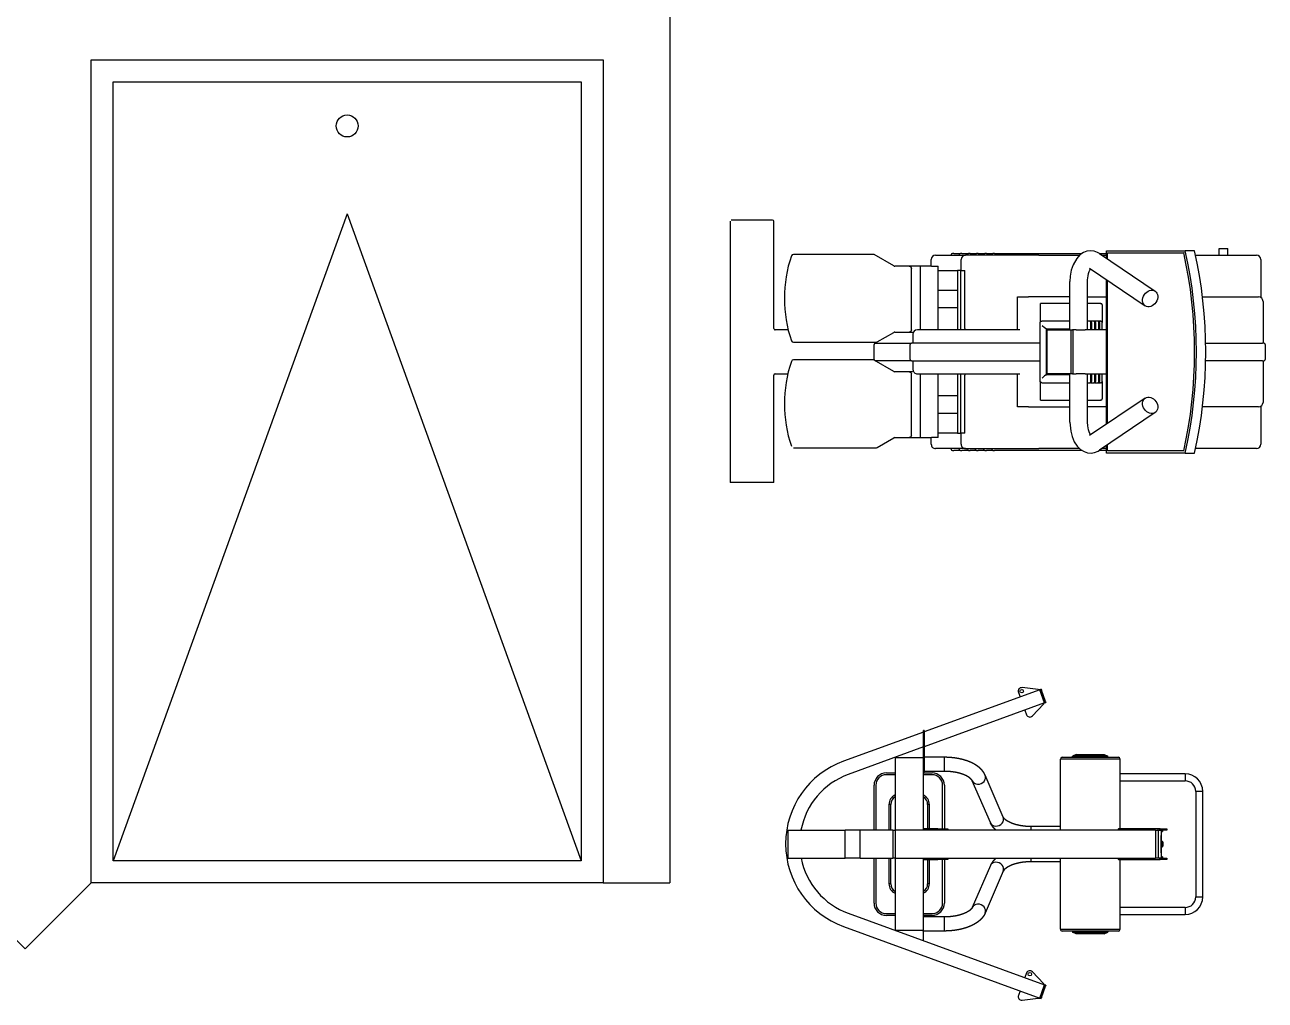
# Model space of a CAD drawing. Header units: millimetres. Extents: x -112665 to -16847, y 30630 to 100849.
# Drawn here: x -95120 to -92297, y 39284 to 41503 of the extents above; entities that cross this region are included whole.
import ezdxf

# ---------------------------------------------------------------- set-up
doc = ezdxf.new("R2010")
doc.units = ezdxf.units.MM
for name, color, linetype in [('equipments', 36, 'Continuous'), ('furniture _san', 36, 'Continuous'), ('wall', 5, 'Continuous')]:
    doc.layers.add(name, color=color, linetype=linetype)

# ---------------------------------------------------------------- blocks, each defined once
blk = doc.blocks.new('Fit7')
at = {"layer": 'equipments'}
for p, q in [((-20, 1215), (-20, 1211.5)), ((-17, 1218), (17, 1218)), ((20, 1211.5), (20, 1215)), ((-220, 1059.4), (-220, 1198)), ((-210, 1208), (-125.2, 1208)), ((-125, 1075.4), (-125, 1203)), ((-115, 1213), (-20, 1213)), ((-20, 1082.6), (-20, 1211.5)), ((20, 1213), (115, 1213)), ((20, 1211.5), (20, 1082.6)), ((125, 1203), (125, 1075.4)), ((125.2, 1208), (210, 1208)), ((220, 1198), (220, 1059.4)), ((-220, 1133), (-235, 1133)), ((-235, 1113), (-235, 1133)), ((-220, 1113), (-235, 1113)), ((-230, 1057.2), (-230, 1036)), ((230, 1036), (230, 1057.2)), ((-230, 856.5), (-230, 1036)), ((-225, 1033.4), (-225, 1032.7)), ((-225, 859.3), (-225, 1032.7)), ((225, 1033.4), (225, 1032.7)), ((225, 1032.7), (225, 859.3)), ((230, 1036), (230, 856.5)), ((-223.6, 841), (-138, 967.4)), ((138, 967.4), (223.6, 841)), ((-190.4, 818.5), (-104.9, 945)), ((104.9, 945), (190.4, 818.5)), ((-213, 856.5), (-230, 856.5)), ((-211.1, 859.3), (-225, 859.3)), ((-224, 840.3), (-224, 856.5)), ((-220, 846.2), (-220, 856.5)), ((164.8, 856.5), (-164.8, 856.5)), ((162.8, 859.3), (-162.8, 859.3)), ((-125, 813.6), (-125, 856.5)), ((-50, 856.5), (-50, 808.2)), ((50, 808.2), (50, 856.5)), ((125, 856.5), (125, 813.6)), ((225, 859.3), (211.1, 859.3)), ((230, 856.5), (213, 856.5)), ((220, 856.5), (220, 846.2)), ((224, 856.5), (224, 840.3)), ((-110, 843.2), (-110, 843.8)), ((-110, 843.2), (-110, 813.6)), ((-107, 846.8), (-67, 846.8)), ((-70, 843.2), (-70, 843.8)), ((-70, 843.2), (-70, 838.9)), ((-70, 837.5), (-70, 838.9)), ((-70, 837.5), (-70, 829.7)), ((-70, 828.3), (-70, 829.7)), ((-70, 828.3), (-70, 820.5)), ((-70, 819.1), (-70, 820.5)), ((-70, 819.1), (-70, 813.6)), ((-50, 846.8), (-67, 846.8)), ((-67, 841), (-50, 841)), ((-50, 839.6), (-67, 839.6)), ((-67, 831.9), (-50, 831.9)), ((-50, 830.4), (-67, 830.4)), ((-67, 822.7), (-50, 822.7)), ((-50, 821.3), (-67, 821.3)), ((67, 846.8), (50, 846.8)), ((50, 841), (67, 841)), ((67, 839.6), (50, 839.6)), ((50, 831.9), (67, 831.9)), ((67, 830.4), (50, 830.4)), ((50, 822.7), (67, 822.7)), ((67, 821.3), (50, 821.3)), ((67, 846.8), (107, 846.8)), ((70, 843.8), (70, 843.2)), ((70, 838.9), (70, 843.2)), ((70, 838.9), (70, 837.5)), ((70, 829.7), (70, 837.5)), ((70, 829.7), (70, 828.3)), ((70, 820.5), (70, 828.3)), ((70, 820.5), (70, 819.1)), ((70, 813.6), (70, 819.1)), ((110, 843.8), (110, 843.2)), ((110, 813.6), (110, 843.2)), ((-224, 601.9), (-224, 800.8)), ((-220, 702.5), (-220, 795.6)), ((-50, 813.6), (-160, 813.6)), ((-50, 787.8), (-50, 808.2)), ((160, 813.6), (50, 813.6)), ((50, 808.2), (50, 787.8)), ((220, 795.6), (220, 702.5)), ((224, 800.8), (224, 601.9)), ((-50, 773.6), (-160, 773.6)), ((-125, 773.6), (-125, 679.4)), ((-110, 773.6), (-110, 708.6)), ((-70, 773.6), (-70, 709.9)), ((-52.5, 720), (-52.5, 773.6)), ((-50, 787.8), (-50, 781.1)), ((-50, 781.1), (-50, 779.2)), ((50, 781.1), (-50, 781.1)), ((-50, 776.8), (-50, 779.2)), ((-50, 773.6), (-50, 776.8)), ((50, 776.1), (-50, 776.1)), ((-50, 721.5), (-50, 773.6)), ((50, 781.1), (50, 787.8)), ((50, 779.2), (50, 781.1)), ((50, 779.2), (50, 776.8)), ((50, 776.8), (50, 773.6)), ((50, 773.6), (50, 721.5)), ((160, 773.6), (50, 773.6)), ((52.5, 773.6), (52.5, 720)), ((70, 709.9), (70, 773.6)), ((110, 708.6), (110, 773.6)), ((125, 679.4), (125, 773.6)), ((-110, 708.6), (-110, 706.5)), ((-68.5, 706.5), (-110, 706.5)), ((-70, 709.9), (-70, 709.4)), ((-52.5, 719.3), (-52.5, 720)), ((52.5, 720), (-52.5, 720)), ((50, 721.5), (-50, 721.5)), ((52.5, 719.3), (52.5, 720)), ((110, 706.5), (68.5, 706.5)), ((70, 709.4), (70, 709.9)), ((110, 706.5), (110, 708.6)), ((-220, 702.5), (-220, 536)), ((-125, 654.4), (-125, 679.4)), ((67, 705.7), (-67, 705.7)), ((-20, 704.5), (-20, 413.1)), ((20, 413.1), (20, 704.5)), ((125, 679.4), (125, 654.4)), ((220, 536), (220, 702.5)), ((-50, 654.4), (-125, 654.4)), ((-50, 659.7), (-50, 426.4)), ((50, 426.4), (50, 659.7)), ((125, 654.4), (50, 654.4)), ((-224, 601.9), (-224, 598.5)), ((-224, 583.4), (-224, 598.5)), ((-221, 595.5), (-220, 595.5)), ((221, 595.5), (220, 595.5)), ((224, 598.5), (224, 601.9)), ((224, 598.5), (224, 583.4)), ((-224, 583.4), (-224, 580)), ((-224, 564.4), (-224, 580)), ((-221, 577), (-220, 577)), ((221, 577), (220, 577)), ((224, 580), (224, 583.4)), ((224, 580), (224, 564.4)), ((-224, 564.4), (-224, 561)), ((-224, 546.4), (-224, 561)), ((-224, 546.4), (-224, 543)), ((-224, 527.9), (-224, 543)), ((-221, 558), (-220, 558)), ((-221, 540), (-220, 540)), ((221, 558), (220, 558)), ((221, 540), (220, 540)), ((224, 561), (224, 564.4)), ((224, 561), (224, 546.4)), ((224, 543), (224, 546.4)), ((224, 543), (224, 527.9)), ((-224, 527.9), (-224, 524.5)), ((-224, 509.4), (-224, 524.5)), ((-224, 509.4), (-224, 506)), ((-221, 521.5), (-220, 521.5)), ((-220, 468), (-220, 536)), ((-185, 526), (-210, 526)), ((-185, 525.6), (-185, 534.8)), ((-53, 534.8), (-185, 534.8)), ((-185, 525.6), (-185, 517.5)), ((-50, 525.6), (-185, 525.6)), ((-185, 473.7), (-185, 517.5)), ((-185, 517.5), (-50, 517.5)), ((-140, 517.5), (-140, 473.7)), ((-100, 517.5), (-100, 473.7)), ((185, 525.6), (50, 525.6)), ((50, 517.5), (185, 517.5)), ((185, 534.8), (53, 534.8)), ((100, 517.5), (100, 473.7)), ((140, 517.5), (140, 473.7)), ((185, 534.8), (185, 525.6)), ((210, 526), (185, 526)), ((185, 517.5), (185, 525.6)), ((185, 517.5), (185, 473.7)), ((220, 536), (220, 468)), ((221, 521.5), (220, 521.5)), ((224, 524.5), (224, 527.9)), ((224, 524.5), (224, 509.4)), ((224, 506), (224, 509.4)), ((-221, 503), (-220, 503)), ((221, 503), (220, 503)), ((-195, 458), (-210, 458)), ((-195, 458.7), (-195, 473.7)), ((-50, 473.7), (-195, 473.7)), ((-195, 458.7), (-195, 433.7)), ((195, 473.7), (50, 473.7)), ((195, 473.7), (195, 458.7)), ((195, 433.7), (195, 458.7)), ((210, 458), (195, 458)), ((-195, 433.7), (-195, 407.7)), ((-50, 433.7), (-195, 433.7)), ((195, 433.7), (50, 433.7)), ((195, 407.7), (195, 433.7)), ((-195, 407.7), (-195, 375)), ((-50, 412.7), (-190, 412.7)), ((-45, 407.7), (-45, 415.5)), ((-45, 375), (-45, 407.7)), ((-40, 416.4), (-20, 416.4)), ((-20, 331.4), (-20, 413.1)), ((17, 410.1), (-17, 410.1)), ((20, 416.4), (40, 416.4)), ((20, 413.1), (20, 331.4)), ((45, 415.5), (45, 407.7)), ((45, 407.7), (45, 375)), ((190, 412.7), (50, 412.7)), ((195, 375), (195, 407.7)), ((-195.7, 372.5), (-221.2, 328.3)), ((-22.6, 334.9), (-44.3, 372.5)), ((44.3, 372.5), (18.8, 328.3)), ((217.4, 334.9), (195.7, 372.5)), ((-221.9, 325.8), (-221.9, 144.4)), ((-20, 333), (-21.9, 333)), ((-21.9, 144.4), (-21.9, 332.4)), ((-20, 331.4), (-20, 331)), ((17, 328), (-17, 328)), ((18.1, 325.8), (18.1, 144.4)), ((21.5, 333), (20, 333)), ((20, 331), (20, 331.4)), ((218.1, 144.4), (218.1, 332.4)), ((-50, 132.5), (-50, 103)), ((50, 103), (50, 131.5)), ((-300, 97), (-300, 3)), ((-53, 100), (-297, 100)), ((297, 100), (53, 100)), ((297, 100), (297, 0)), ((-297, 0), (297, 0))]:
    blk.add_line(p, q, dxfattribs=at)
for points in [[(-223.6, 841), (-226.1, 836.5), (-229.1, 828.4), (-230, 820.3), (-229, 812.3), (-226, 804.3), (-220.8, 796.5), (-212.8, 789), (-198.1, 780.7), (-185.6, 776.6), (-172.3, 774.3), (-160, 773.6)], [(-160, 813.6), (-164.1, 813.7), (-173.2, 814.9), (-178.5, 816.1), (-182.8, 817.7), (-186.1, 819.2), (-188.3, 820.6), (-188.8, 821)], [(160, 773.6), (166.7, 773.8), (180, 775.4), (192.7, 778.7), (204.4, 783.6), (214.1, 790), (221.7, 797.7), (226.7, 805.7), (229.3, 813.8), (230, 821.9), (228.7, 829.9), (225.5, 837.8), (223.6, 841)], [(188.8, 821), (188, 820.4), (185.4, 818.9), (182, 817.3), (176.9, 815.7), (168.1, 814.1), (160, 813.6)], [(-190.4, 818.5), (-190.4, 818.5)], [(190.4, 818.5), (190.4, 818.5)], [(-67, 705.7), (-67.9, 706.1), (-68.8, 706.7), (-69.4, 707.5), (-69.9, 708.5), (-70, 709.4)], [(-52.5, 719.3), (-54.5, 716), (-59.5, 710.7)], [(52.5, 719.3), (54.6, 716), (59.5, 710.7)], [(70, 709.4), (69.9, 708.6), (69.6, 707.8), (69.1, 707.1), (68.5, 706.5), (67.8, 706), (67, 705.7)], [(-53, 534.8), (-52.4, 534.8), (-51.9, 534.6), (-51.4, 534.3), (-50.9, 533.9), (-50.5, 533.4), (-50.2, 532.8), (-50.1, 532.2), (-50, 531.6)], [(50, 531.6), (50.1, 532.2), (50.2, 532.8), (50.5, 533.4), (50.9, 533.9), (51.4, 534.3), (51.9, 534.6), (52.4, 534.8), (53, 534.8)], [(-195, 407.7), (-193.5, 411.2), (-190, 412.7)], [(-50, 412.7), (-46.5, 411.2), (-45, 407.7)], [(45, 407.7), (46.5, 411.2), (50, 412.7)], [(190, 412.7), (193.5, 411.2), (195, 407.7)]]:
    blk.add_lwpolyline(points, dxfattribs=at)
for centre, radius, start, end in [((-17, 1215), 3, 90, 180), ((17, 1215), 3, 360, 90), ((-210, 1198), 10, 90, 180), ((-125.2, 1211), 3, 270, 322.0201), ((-115, 1203), 10, 90, 180), ((115, 1203), 10, 360, 90), ((125.2, 1211), 3, 217.9798, 270), ((210, 1198), 10, 360, 90), ((-107, 843.8), 3, 90, 180), ((-67, 843.8), 3, 90, 180), ((67, 843.8), 3, 360, 90), ((107, 843.8), 3, 360, 90), ((-221, 598.5), 3, 180, 270), ((221, 598.5), 3, 270, 360), ((-221, 580), 3, 180, 270), ((221, 580), 3, 270, 360), ((-221, 561), 3, 180, 270), ((-221, 543), 3, 180, 270), ((221, 561), 3, 270, 360), ((221, 543), 3, 270, 360), ((-221, 524.5), 3, 180, 270), ((-210, 536), 10, 180, 270), ((210, 536), 10, 270, 360), ((221, 524.5), 3, 270, 360), ((-221, 506), 3, 180, 270), ((221, 506), 3, 270, 360), ((-210, 468), 10, 180, 270), ((210, 468), 10, 270, 360), ((-40, 426.4), 10, 180, 270), ((40, 426.4), 10, 270, 360), ((-17, 413.1), 3, 180, 270), ((17, 413.1), 3, 270, 360), ((-200, 375), 5, 330, 360), ((-40, 375), 5, 180, 210), ((40, 375), 5, 330, 360), ((200, 375), 5, 180, 210), ((-216.9, 325.8), 5, 150, 180), ((-26.9, 332.4), 5, 360, 30), ((-17, 331), 3, 180, 270), ((17, 331), 3, 270, 314.78), ((23.1, 325.8), 5, 150, 180), ((17, 331), 3, 345.2199, 360), ((213.1, 332.4), 5, 360, 30), ((-216.9, 144.4), 5, 180, 251.214), ((-26.9, 144.4), 5, 288.7859, 360), ((23.1, 144.4), 5, 180, 251.214), ((-121.9, 423.7), 300, 251.214, 288.7859), ((118.1, 423.7), 300, 251.214, 288.7859), ((-297, 97), 3, 90, 180), ((-53, 103), 3, 270, 360), ((53, 103), 3, 180, 270)]:
    blk.add_arc(centre, radius, start, end, dxfattribs=at)
for centre, major_axis, start_param, end_param in [((0, 552.4), (750, 0), 1.259107, 1.882485), ((0, 531.2), (-750, 0), -1.882485, -1.259107), ((0, 530.5), (-745, 0), -1.8776, -1.263992), ((-67, 838.9), (-3, 0), -1.570796, 0), ((-67, 837.5), (3, 0), 1.570796, 3.141593), ((-67, 829.7), (-3, 0), -1.570796, 0), ((-67, 828.3), (3, 0), 1.570796, 3.141593), ((-67, 820.5), (-3, 0), -1.570796, 0), ((-67, 819.1), (3, 0), 1.570796, 3.141593), ((67, 838.9), (-3, 0), -3.141593, -1.570796), ((67, 837.5), (3, 0), 0, 1.570796), ((67, 829.7), (-3, 0), -3.141593, -1.570796), ((67, 828.3), (3, 0), 0, 1.570796), ((67, 820.5), (-3, 0), -3.141593, -1.570796), ((67, 819.1), (3, 0), 0, 1.570796)]:
    blk.add_ellipse(centre, major_axis=major_axis, ratio=0.707107, start_param=start_param, end_param=end_param, dxfattribs=at)
for centre, major_axis in [((-121.5, 956.2), (-16.6, 11.2)), ((121.5, 956.2), (-16.6, -11.2))]:
    blk.add_ellipse(centre, major_axis=major_axis, ratio=0.791879, dxfattribs=at)
blk = doc.blocks.new('Fit21')
at = {"layer": 'equipments'}
for p, q in [((-119.3, 949.2), (-119.3, 933.2)), ((120.7, 949.2), (-119.3, 949.2)), ((-119.3, 933.2), (120.7, 933.2)), ((120.7, 933.2), (120.7, 949.2)), ((-159.3, 909.2), (-159.3, 761.2)), ((-159.3, 909.2), (-143.3, 909.2)), ((-143.3, 761.2), (-143.3, 909.2)), ((144.7, 909.2), (144.7, 761.2)), ((144.7, 909.2), (160.7, 909.2)), ((160.7, 761.2), (160.7, 909.2)), ((-34.5, 867.5), (-31.3, 867.5)), ((-34.5, 867.4), (-34.5, 867.5)), ((-34.5, 852), (-34.5, 867.4)), ((-34.5, 867.4), (-31.3, 867.4)), ((-34.5, 852), (-34.5, 757.5)), ((-31.3, 867.5), (-31.3, 867.4)), ((-31.3, 867.4), (-31.3, 854.4)), ((-31.3, 854.4), (32.7, 854.4)), ((-31.3, 848.8), (-31.3, 854.4)), ((32.7, 848.8), (-31.3, 848.8)), ((-31.3, 848.8), (-31.3, 846)), ((-29.3, 857.9), (-28.2, 857.9)), ((-29.3, 854.4), (-29.3, 857.9)), ((-28.2, 854.4), (-28.2, 857.9)), ((-24.1, 854.4), (-24.4, 855.2)), ((-24.4, 855.2), (-24.4, 854.4)), ((-19.3, 854.4), (-19.3, 854.5)), ((-11.3, 854.5), (-19.3, 854.5)), ((-19.2, 854.5), (-11.9, 854.5)), ((19.4, 854.7), (-18, 854.7)), ((-11.3, 854.4), (-11.3, 854.5)), ((-6.1, 854.7), (-6.1, 855.5)), ((-6.1, 855.5), (0.7, 855.5)), ((0.7, 859.1), (-2.9, 859.1)), ((4.3, 859.1), (0.7, 859.1)), ((0.7, 855.5), (7.5, 855.5)), ((7.5, 854.7), (7.5, 855.5)), ((12.7, 854.4), (12.7, 854.5)), ((20.7, 854.5), (12.7, 854.5)), ((12.8, 854.5), (20.1, 854.5)), ((20.7, 854.4), (20.7, 854.5)), ((25.5, 854.4), (25.8, 855.2)), ((25.8, 854.4), (25.8, 855.2)), ((29.6, 857.9), (30.7, 857.9)), ((29.6, 857.9), (29.6, 854.4)), ((30.7, 854.4), (30.7, 857.9)), ((32.7, 867.4), (32.7, 867.5)), ((32.7, 867.5), (35.9, 867.5)), ((32.7, 854.4), (32.7, 867.4)), ((32.7, 867.4), (35.9, 867.4)), ((32.7, 854.4), (32.7, 848.8)), ((32.7, 848.8), (32.7, 846)), ((35.9, 867.5), (35.9, 867.4)), ((35.9, 867.4), (35.9, 852)), ((35.9, 757.5), (35.9, 852)), ((-31.3, 841.8), (-31.3, 846)), ((-31.3, 841.8), (-31.3, 250.2)), ((-31.3, 841.8), (32.7, 841.8)), ((32.7, 846), (32.7, 841.8)), ((32.7, 250.2), (32.7, 841.8)), ((-196.9, 693.2), (-196.9, 757.2)), ((-34.5, 761.2), (-192.9, 761.2)), ((-192.9, 761.2), (-192.9, 693.2)), ((194.3, 761.2), (35.9, 761.2)), ((194.3, 693.2), (194.3, 761.2)), ((198.3, 757.2), (198.3, 693.2)), ((-203.3, 725.2), (-199.3, 733.2)), ((-203.3, 693.2), (-203.3, 725.2)), ((-199.3, 733.2), (-199.3, 693.2)), ((-196.9, 733.2), (-199.3, 733.2)), ((198.3, 733.2), (200.7, 733.2)), ((200.7, 693.2), (200.7, 733.2)), ((204.7, 725.2), (200.7, 733.2)), ((204.7, 725.2), (204.7, 693.2)), ((-203.3, 661.2), (-203.3, 693.2)), ((-199.3, 693.2), (-199.3, 653.2)), ((-196.9, 629.2), (-196.9, 693.2)), ((-192.9, 693.2), (-192.9, 625.2)), ((194.3, 625.2), (194.3, 693.2)), ((198.3, 693.2), (198.3, 629.2)), ((200.7, 653.2), (200.7, 693.2)), ((204.7, 693.2), (204.7, 661.2)), ((-203.3, 661.2), (-199.3, 653.2)), ((-196.9, 653.2), (-199.3, 653.2)), ((198.3, 653.2), (200.7, 653.2)), ((204.7, 661.2), (200.7, 653.2)), ((-31.3, 625.2), (-192.9, 625.2)), ((-39.3, 625.2), (-39.3, 558.8)), ((194.3, 625.2), (32.7, 625.2)), ((40.7, 625.2), (40.7, 558.8)), ((-351, 575), (-355.3, 538.1)), ((-351.7, 581.5), (-349.4, 582.4)), ((-351.7, 581.5), (-350.6, 578.5)), ((-350.6, 578.5), (-351, 575)), ((-351, 575), (-349.5, 575.5)), ((-320.5, 589.5), (-350.6, 578.5)), ((-350.6, 578.5), (-254.9, 315.6)), ((-323.9, 591.7), (-349.4, 582.4)), ((-348.4, 579.3), (-349.4, 582.4)), ((-348.4, 579.3), (-322.8, 588.7)), ((-323.9, 591.7), (-321.6, 592.5)), ((-323.9, 591.7), (-322.8, 588.7)), ((-320.5, 589.5), (-321.6, 592.5)), ((-320.5, 589.5), (-220.9, 315.6)), ((-317.9, 587), (-320.5, 589.5)), ((-319.4, 586.5), (-317.9, 587)), ((-291, 561.5), (-317.9, 587)), ((157.9, 142.5), (320.5, 589.5)), ((187.9, 131.6), (350.6, 578.5)), ((317.9, 587), (291, 561.5)), ((320.5, 589.5), (317.9, 587)), ((317.9, 587), (319.4, 586.5)), ((321.6, 592.5), (320.5, 589.5)), ((350.6, 578.5), (320.5, 589.5)), ((321.6, 592.5), (323.9, 591.7)), ((322.8, 588.7), (323.9, 591.7)), ((322.8, 588.7), (348.4, 579.3)), ((349.4, 582.4), (323.9, 591.7)), ((349.4, 582.4), (348.4, 579.3)), ((349.4, 582.4), (351.7, 581.5)), ((349.5, 575.5), (351, 575)), ((350.6, 578.5), (351.7, 581.5)), ((351, 575), (350.6, 578.5)), ((355.3, 538.1), (351, 575)), ((-304.1, 544.4), (-293.7, 548.1)), ((-31.3, 558.8), (-39.3, 558.8)), ((40.7, 558.8), (32.7, 558.8)), ((293.7, 548.1), (304.1, 544.4)), ((-344.6, 529.6), (-334.2, 533.4)), ((334.2, 533.4), (344.6, 529.6)), ((-60.8, 495.3), (-156, 454.2)), ((62.2, 495.3), (157.4, 454.2)), ((-48.2, 465.9), (-143.3, 424.8)), ((49.6, 465.9), (144.7, 424.8)), ((-34.5, 369.1), (-31.3, 369.1)), ((-34.5, 368.8), (-34.5, 369.1)), ((-34.5, 346.2), (-34.5, 368.8)), ((-34.5, 368.8), (-31.3, 368.8)), ((32.7, 369.1), (35.9, 369.1)), ((32.7, 368.8), (35.9, 368.8)), ((35.9, 369.1), (35.9, 368.8)), ((35.9, 368.8), (35.9, 346.2)), ((-164.9, 361.2), (-196.9, 361.2)), ((-196.9, 361.2), (-196.9, 315.6)), ((-164.9, 361.2), (-164.9, 315.6)), ((-133.3, 361.2), (-34.5, 361.2)), ((-34.5, 357.2), (-133.3, 357.2)), ((-34.5, 346.2), (-34.5, 313.2)), ((35.9, 361.2), (134.7, 361.2)), ((134.7, 357.2), (35.9, 357.2)), ((35.9, 313.2), (35.9, 346.2)), ((198.3, 361.2), (166.3, 361.2)), ((166.3, 361.2), (166.3, 313.2)), ((198.3, 361.2), (198.3, 313.2)), ((-257.7, 315.6), (-257.7, 314)), ((-257.7, 315.6), (-253.7, 315.6)), ((-253.7, 314), (-257.7, 314)), ((-254.3, 314), (-187.9, 131.6)), ((-253.7, 315.6), (-164.9, 315.6)), ((-253.7, 314), (-253.7, 315.6)), ((-164.9, 314), (-253.7, 314)), ((-220.3, 314), (-157.9, 142.5)), ((-220, 313.2), (-196.9, 313.2)), ((-196.9, 314), (-196.9, 313.2)), ((-195.3, 313.2), (-196.9, 313.2)), ((-195.3, 313.2), (-31.3, 313.2)), ((-195.3, 313.2), (-195.3, 249.2)), ((-164.9, 314), (-164.9, 313.2)), ((-161.3, 313.2), (-161.3, 333.2)), ((-157.3, 333.2), (-157.3, 313.2)), ((-34.5, 327.2), (-89.3, 327.2)), ((-89.3, 327.2), (-89.3, 323.2)), ((-89.3, 323.2), (-34.5, 323.2)), ((32.7, 313.2), (196.7, 313.2)), ((90.7, 327.2), (35.9, 327.2)), ((35.9, 323.2), (90.7, 323.2)), ((90.7, 327.2), (90.7, 323.2)), ((158.7, 313.2), (158.7, 333.2)), ((162.7, 333.2), (162.7, 313.2)), ((196.7, 313.2), (196.7, 249.2)), ((198.3, 313.2), (196.7, 313.2)), ((198.3, 313.2), (220, 313.2)), ((-196.7, 249.2), (-195.3, 249.2)), ((-195.3, 249.2), (-31.3, 249.2)), ((-161.3, 229.2), (-161.3, 249.2)), ((-157.3, 249.2), (-157.3, 229.2)), ((-31.3, 239.2), (-89.3, 239.2)), ((-89.3, 239.2), (-89.3, 235.2)), ((-89.3, 235.2), (-31.3, 235.2)), ((32.7, 250.2), (-31.3, 250.2)), ((-31.3, 243.6), (-31.3, 250.2)), ((-31.3, 243.6), (32.7, 243.6)), ((-31.3, 243.6), (-31.3, 169.6)), ((32.7, 250.2), (32.7, 243.6)), ((32.7, 249.2), (196.7, 249.2)), ((32.7, 169.6), (32.7, 243.6)), ((90.7, 239.2), (32.7, 239.2)), ((32.7, 235.2), (90.7, 235.2)), ((90.7, 239.2), (90.7, 235.2)), ((158.7, 229.2), (158.7, 249.2)), ((162.7, 249.2), (162.7, 229.2)), ((-133.3, 205.2), (-31.3, 205.2)), ((-31.3, 201.2), (-133.3, 201.2)), ((32.7, 205.2), (134.7, 205.2)), ((134.7, 201.2), (32.7, 201.2)), ((-31.3, 169.6), (-31.3, 135.8)), ((32.7, 169.6), (-31.3, 169.6)), ((32.7, 169.6), (32.7, 135.8)), ((-31.3, 4.7), (-31.3, 135.8)), ((32.7, 135.8), (-31.3, 135.8)), ((32.7, 4.7), (32.7, 135.8)), ((-31.3, 4.7), (32.7, 4.7))]:
    blk.add_line(p, q, dxfattribs=at)
for centre in [(-347.3, 537.2), (296.5, 555.7)]:
    blk.add_circle(centre, 4, dxfattribs=at)
for centre, radius, start, end in [((-119.3, 909.2), 40, 90, 180), ((-119.3, 909.2), 24, 90, 180), ((120.7, 909.2), 40, 360, 90), ((120.7, 909.2), 24, 360, 90), ((-19.2, 854.5), 0.08, 90, 180), ((-11.4, 854.5), 0.08, 360, 90), ((-1.4, 854.5), 4.8, 108.2517, 168.4812), ((2.8, 854.5), 4.8, 11.5188, 71.7482), ((12.8, 854.5), 0.08, 90, 180), ((20.6, 854.5), 0.08, 360, 90), ((-192.9, 757.2), 4, 90, 180), ((194.3, 757.2), 4, 360, 90), ((-192.9, 629.2), 4, 180, 270), ((194.3, 629.2), 4, 270, 360), ((-347.3, 537.2), 8, 173.4349, 290), ((-296.5, 555.7), 8, 290, 46.565), ((296.5, 555.7), 8, 133.4349, 250), ((347.3, 537.2), 8, 250, 6.565), ((-133.3, 333.2), 28, 90, 180), ((-133.3, 333.2), 24, 90, 180), ((134.7, 333.2), 28, 360, 90), ((134.7, 333.2), 24, 360, 90), ((-164.9, 312.4), 3.2, 14.4775, 90), ((-164.9, 312.4), 1.6, 30, 90), ((-89.3, 303.2), 24, 90, 155.3757), ((-89.3, 303.2), 20, 90, 150), ((90.7, 303.2), 24, 24.6243, 90), ((90.7, 303.2), 20, 30, 90), ((-133.3, 229.2), 28, 180, 270), ((-133.3, 229.2), 24, 180, 270), ((-89.3, 259.2), 24, 204.6243, 270), ((-89.3, 259.2), 20, 210, 270), ((90.7, 259.2), 24, 270, 335.3757), ((90.7, 259.2), 20, 270, 330), ((134.7, 229.2), 24, 270, 360), ((134.7, 229.2), 28, 270, 360), ((0, 200), 168, 200, 259.2645), ((0, 200), 168, 281.2259, 340), ((0, 200), 200, 200, 340)]:
    blk.add_arc(centre, radius, start, end, dxfattribs=at)
for centre, major_axis, ratio, start_param, end_param in [((-27.3, 852), (-7.2, 0), 0.173648, 0, 0.981765), ((-18, 849.9), (0, -4.8), 0.369048, 3.141593, 3.501348), ((19.4, 849.9), (0, 4.8), 0.369048, -0.359755, 0), ((28.7, 852), (-7.2, 0), 0.173648, 2.159827, 3.141593), ((-27.3, 757.5), (7.2, 0), 0.173648, 3.141593, 4.123358), ((28.7, 757.5), (7.2, 0), 0.173648, -0.981765, 0), ((-54.5, 480.6), (-6.3, 14.7), 0.851322, -3.141593, 0), ((55.9, 480.6), (6.3, 14.7), 0.851322, 0, 3.141593), ((-149.7, 439.5), (-6.3, 14.7), 0.851322, -3.141593, 0), ((151.1, 439.5), (6.3, 14.7), 0.851322, 0, 3.141593), ((-27.3, 346.2), (-7.2, 0), 0.255111, 0, 0.981765), ((28.7, 346.2), (-7.2, 0), 0.255111, 2.159827, 3.141593)]:
    blk.add_ellipse(centre, major_axis=major_axis, ratio=ratio, start_param=start_param, end_param=end_param, dxfattribs=at)
for points, knots in [([(-39.3, 558.8), (-39.3, 557.9), (-39.3, 556.9), (-39.3, 555.9), (-39.3, 554.9), (-39.4, 553.9), (-39.4, 553), (-39.5, 552), (-39.5, 551), (-39.6, 550), (-39.6, 549.1), (-39.7, 548.1), (-39.8, 547.1), (-39.8, 546.2), (-39.9, 545.2), (-40, 544.2), (-40.1, 543.3), (-40.2, 542.3), (-40.4, 541.4), (-40.5, 540.5), (-40.6, 539.5), (-40.7, 538.6), (-40.9, 537.6), (-41, 536.7), (-41.2, 535.8), (-41.3, 534.9), (-41.5, 534), (-41.6, 533.1), (-41.8, 532.2), (-42, 531.3), (-42.2, 530.4), (-42.4, 529.5), (-42.6, 528.7), (-42.8, 527.8), (-43, 526.9), (-43.2, 526.1), (-43.4, 525.3), (-43.6, 524.4), (-43.9, 523.6), (-44.1, 522.8), (-44.3, 522), (-44.6, 521.2), (-44.8, 520.4), (-45.1, 519.6), (-45.3, 518.8), (-45.6, 518.1), (-45.8, 517.3), (-46.1, 516.6), (-46.4, 515.9), (-46.7, 515.1), (-46.9, 514.4), (-47.2, 513.7), (-47.5, 513), (-47.8, 512.4), (-48.1, 511.7), (-48.4, 511), (-48.7, 510.4), (-49, 509.8), (-49.3, 509.2), (-49.6, 508.6), (-49.9, 508), (-50.2, 507.4), (-50.5, 506.8), (-50.8, 506.3), (-51.1, 505.7), (-51.4, 505.2), (-51.7, 504.7), (-52.1, 504.2), (-52.4, 503.7), (-52.7, 503.3), (-53, 502.8), (-53.3, 502.4), (-53.6, 501.9), (-53.9, 501.5), (-54.2, 501.1), (-54.5, 500.7), (-54.8, 500.3), (-55.1, 500), (-55.4, 499.6), (-55.7, 499.3), (-56, 499), (-56.3, 498.7), (-56.6, 498.4), (-56.8, 498.1), (-57.1, 497.9), (-57.4, 497.6), (-57.6, 497.4), (-57.9, 497.2), (-58.1, 497), (-58.4, 496.8), (-58.6, 496.6), (-58.9, 496.4), (-59.1, 496.3), (-59.3, 496.1), (-59.5, 496), (-59.7, 495.9), (-59.9, 495.7), (-60.1, 495.6), (-60.3, 495.5), (-60.5, 495.5), (-60.6, 495.4), (-60.7, 495.3), (-60.8, 495.3)], [1.570796, 1.570796, 1.584409, 1.598022, 1.611635, 1.625247, 1.63886, 1.652473, 1.666086, 1.679698, 1.693311, 1.706924, 1.720537, 1.734149, 1.747762, 1.761375, 1.774988, 1.7886, 1.802213, 1.815826, 1.829439, 1.843051, 1.856664, 1.870277, 1.88389, 1.897502, 1.911115, 1.924728, 1.938341, 1.951953, 1.965566, 1.979179, 1.992792, 2.006404, 2.020017, 2.03363, 2.047243, 2.060855, 2.074468, 2.088081, 2.101694, 2.115306, 2.128919, 2.142532, 2.156145, 2.169757, 2.18337, 2.196983, 2.210596, 2.224208, 2.237821, 2.251434, 2.265047, 2.27866, 2.292272, 2.305885, 2.319498, 2.333111, 2.346723, 2.360336, 2.373949, 2.387562, 2.401029, 2.414497, 2.427965, 2.441432, 2.4549, 2.468368, 2.481836, 2.495303, 2.508771, 2.522239, 2.535707, 2.549174, 2.562642, 2.57611, 2.589577, 2.603045, 2.616513, 2.629981, 2.643448, 2.656916, 2.669925, 2.682934, 2.695943, 2.708951, 2.72196, 2.734969, 2.747978, 2.760987, 2.773996, 2.787005, 2.800013, 2.813022, 2.826031, 2.83904, 2.852049, 2.865058, 2.878066, 2.891075, 2.904084, 2.917093, 2.924582, 2.932072, 2.932072]), ([(40.7, 558.8), (40.7, 557.9), (40.7, 556.9), (40.7, 555.9), (40.8, 554.9), (40.8, 553.9), (40.8, 553), (40.9, 552), (40.9, 551), (41, 550), (41, 549.1), (41.1, 548.1), (41.2, 547.1), (41.3, 546.2), (41.3, 545.2), (41.4, 544.2), (41.5, 543.3), (41.6, 542.3), (41.8, 541.4), (41.9, 540.5), (42, 539.5), (42.1, 538.6), (42.3, 537.6), (42.4, 536.7), (42.6, 535.8), (42.7, 534.9), (42.9, 534), (43.1, 533.1), (43.2, 532.2), (43.4, 531.3), (43.6, 530.4), (43.8, 529.5), (44, 528.7), (44.2, 527.8), (44.4, 526.9), (44.6, 526.1), (44.8, 525.3), (45, 524.4), (45.3, 523.6), (45.5, 522.8), (45.7, 522), (46, 521.2), (46.2, 520.4), (46.5, 519.6), (46.7, 518.8), (47, 518.1), (47.3, 517.3), (47.5, 516.6), (47.8, 515.9), (48.1, 515.1), (48.3, 514.4), (48.6, 513.7), (48.9, 513), (49.2, 512.4), (49.5, 511.7), (49.8, 511), (50.1, 510.4), (50.4, 509.8), (50.7, 509.2), (51, 508.6), (51.3, 508), (51.6, 507.4), (51.9, 506.8), (52.2, 506.3), (52.5, 505.7), (52.8, 505.2), (53.2, 504.7), (53.5, 504.2), (53.8, 503.7), (54.1, 503.3), (54.4, 502.8), (54.7, 502.4), (55, 501.9), (55.3, 501.5), (55.6, 501.1), (55.9, 500.7), (56.2, 500.3), (56.5, 500), (56.8, 499.6), (57.1, 499.3), (57.4, 499), (57.7, 498.7), (58, 498.4), (58.3, 498.1), (58.5, 497.9), (58.8, 497.6), (59.1, 497.4), (59.3, 497.2), (59.6, 497), (59.8, 496.8), (60, 496.6), (60.3, 496.4), (60.5, 496.3), (60.7, 496.1), (60.9, 496), (61.1, 495.9), (61.3, 495.7), (61.5, 495.6), (61.7, 495.5), (61.9, 495.5), (62.1, 495.4), (62.2, 495.3), (62.2, 495.3)], [1.570796, 1.570796, 1.584409, 1.598022, 1.611635, 1.625247, 1.63886, 1.652473, 1.666086, 1.679698, 1.693311, 1.706924, 1.720537, 1.734149, 1.747762, 1.761375, 1.774988, 1.7886, 1.802213, 1.815826, 1.829439, 1.843051, 1.856664, 1.870277, 1.88389, 1.897502, 1.911115, 1.924728, 1.938341, 1.951953, 1.965566, 1.979179, 1.992792, 2.006404, 2.020017, 2.03363, 2.047243, 2.060855, 2.074468, 2.088081, 2.101694, 2.115306, 2.128919, 2.142532, 2.156145, 2.169757, 2.18337, 2.196983, 2.210596, 2.224208, 2.237821, 2.251434, 2.265047, 2.27866, 2.292272, 2.305885, 2.319498, 2.333111, 2.346723, 2.360336, 2.373949, 2.387562, 2.401029, 2.414497, 2.427965, 2.441432, 2.4549, 2.468368, 2.481836, 2.495303, 2.508771, 2.522239, 2.535707, 2.549174, 2.562642, 2.57611, 2.589577, 2.603045, 2.616513, 2.629981, 2.643448, 2.656916, 2.669925, 2.682934, 2.695943, 2.708951, 2.72196, 2.734969, 2.747978, 2.760987, 2.773996, 2.787005, 2.800013, 2.813022, 2.826031, 2.83904, 2.852049, 2.865058, 2.878066, 2.891075, 2.904084, 2.917093, 2.924582, 2.932072, 2.932072]), ([(-156, 454.2), (-156.8, 453.8), (-157.6, 453.5), (-158.4, 453.1), (-159.2, 452.7), (-159.9, 452.2), (-160.7, 451.8), (-161.4, 451.4), (-162.2, 450.9), (-162.9, 450.4), (-163.6, 449.9), (-164.3, 449.4), (-165, 448.9), (-165.7, 448.4), (-166.4, 447.8), (-167, 447.3), (-167.7, 446.7), (-168.3, 446.1), (-169, 445.5), (-169.6, 444.9), (-170.2, 444.3), (-170.9, 443.6), (-171.5, 442.9), (-172.2, 442.2), (-172.8, 441.5), (-173.5, 440.8), (-174.1, 440), (-174.7, 439.3), (-175.3, 438.5), (-175.9, 437.8), (-176.5, 437), (-177, 436.2), (-177.6, 435.4), (-178.1, 434.5), (-178.7, 433.7), (-179.2, 432.9), (-179.7, 432), (-180.3, 431.2), (-180.8, 430.3), (-181.3, 429.4), (-181.8, 428.6), (-182.3, 427.7), (-182.7, 426.8), (-183.2, 425.9), (-183.7, 424.9), (-184.1, 424), (-184.6, 423.1), (-185, 422.1), (-185.4, 421.2), (-185.8, 420.2), (-186.3, 419.2), (-186.7, 418.3), (-187.1, 417.3), (-187.4, 416.3), (-187.8, 415.3), (-188.2, 414.3), (-188.6, 413.2), (-188.9, 412.2), (-189.3, 411.2), (-189.6, 410.2), (-189.9, 409.1), (-190.3, 408.1), (-190.6, 407), (-190.9, 405.9), (-191.2, 404.9), (-191.5, 403.8), (-191.8, 402.7), (-192.1, 401.6), (-192.3, 400.5), (-192.6, 399.4), (-192.8, 398.3), (-193.1, 397.2), (-193.3, 396.1), (-193.6, 395), (-193.8, 393.8), (-194, 392.7), (-194.2, 391.6), (-194.4, 390.4), (-194.6, 389.3), (-194.8, 388.1), (-195, 387), (-195.1, 385.8), (-195.3, 384.7), (-195.5, 383.5), (-195.6, 382.3), (-195.7, 381.1), (-195.9, 380), (-196, 378.8), (-196.1, 377.6), (-196.2, 376.4), (-196.3, 375.3), (-196.4, 374.1), (-196.5, 372.9), (-196.6, 371.7), (-196.6, 370.5), (-196.7, 369.3), (-196.7, 368.1), (-196.8, 366.9), (-196.8, 365.7), (-196.8, 364.5), (-196.9, 363.3), (-196.9, 362.8), (-196.9, 362.3), (-196.9, 361.8), (-196.9, 361.2)], [0.209521, 0.209521, 0.22194, 0.234359, 0.246779, 0.259198, 0.271617, 0.284037, 0.296456, 0.308875, 0.321294, 0.333714, 0.346133, 0.358552, 0.370971, 0.383391, 0.39581, 0.408229, 0.420648, 0.433068, 0.445487, 0.457906, 0.471519, 0.485132, 0.498744, 0.512357, 0.52597, 0.539583, 0.553195, 0.566808, 0.580421, 0.594034, 0.607646, 0.621259, 0.634872, 0.648485, 0.662097, 0.67571, 0.689323, 0.702936, 0.716549, 0.730161, 0.743774, 0.757387, 0.771, 0.784612, 0.798225, 0.811838, 0.825451, 0.839063, 0.852676, 0.866289, 0.879902, 0.893514, 0.907127, 0.92074, 0.934353, 0.947965, 0.961578, 0.975191, 0.988804, 1.002416, 1.016029, 1.029642, 1.043255, 1.056867, 1.07048, 1.084093, 1.097706, 1.111318, 1.124931, 1.138544, 1.152157, 1.165769, 1.179382, 1.192995, 1.206608, 1.22022, 1.233833, 1.247446, 1.261059, 1.274671, 1.288284, 1.301897, 1.31551, 1.329122, 1.342735, 1.356348, 1.369961, 1.383573, 1.397186, 1.410799, 1.424412, 1.438024, 1.451637, 1.46525, 1.478863, 1.492475, 1.506088, 1.519701, 1.533314, 1.546926, 1.552894, 1.558861, 1.564829, 1.570796, 1.570796]), ([(-31.3, 478.6), (-31.5, 478.4), (-32.1, 477.7), (-32.8, 477), (-33.4, 476.3), (-34.1, 475.6), (-34.8, 474.9), (-35.5, 474.3), (-36.2, 473.7), (-36.9, 473), (-37.6, 472.4), (-38.4, 471.8), (-39.1, 471.2), (-39.9, 470.7), (-40.7, 470.1), (-41.5, 469.6), (-42.3, 469.1), (-43.1, 468.5), (-43.9, 468.1), (-44.7, 467.6), (-45.6, 467.1), (-46.4, 466.7), (-47.3, 466.3), (-48.2, 465.9)], [2.6283035, 2.6283035, 2.6325911, 2.6462039, 2.6598166, 2.6734294, 2.6870421, 2.7006549, 2.7142676, 2.7278804, 2.7414931, 2.7551059, 2.7687186, 2.7823314, 2.7959442, 2.8095569, 2.8231697, 2.8367824, 2.8503952, 2.8640079, 2.8776207, 2.8912334, 2.9048462, 2.9184589, 2.9320717, 2.9320717]), ([(32.7, 478.6), (32.9, 478.4), (33.5, 477.7), (34.2, 477), (34.9, 476.3), (35.5, 475.6), (36.2, 474.9), (36.9, 474.3), (37.6, 473.7), (38.3, 473), (39.1, 472.4), (39.8, 471.8), (40.5, 471.2), (41.3, 470.7), (42.1, 470.1), (42.9, 469.6), (43.7, 469.1), (44.5, 468.5), (45.3, 468.1), (46.1, 467.6), (47, 467.1), (47.8, 466.7), (48.7, 466.3), (49.6, 465.9)], [2.6283035, 2.6283035, 2.6325911, 2.6462039, 2.6598166, 2.6734294, 2.6870421, 2.7006549, 2.7142676, 2.7278804, 2.7414931, 2.7551059, 2.7687186, 2.7823314, 2.7959442, 2.8095569, 2.8231697, 2.8367824, 2.8503952, 2.8640079, 2.8776207, 2.8912334, 2.9048462, 2.9184589, 2.9320717, 2.9320717]), ([(157.4, 454.2), (158.2, 453.8), (159, 453.5), (159.8, 453.1), (160.6, 452.7), (161.3, 452.2), (162.1, 451.8), (162.8, 451.4), (163.6, 450.9), (164.3, 450.4), (165, 449.9), (165.7, 449.4), (166.4, 448.9), (167.1, 448.4), (167.8, 447.8), (168.4, 447.3), (169.1, 446.7), (169.7, 446.1), (170.4, 445.5), (171, 444.9), (171.6, 444.3), (172.3, 443.6), (173, 442.9), (173.6, 442.2), (174.2, 441.5), (174.9, 440.8), (175.5, 440), (176.1, 439.3), (176.7, 438.5), (177.3, 437.8), (177.9, 437), (178.4, 436.2), (179, 435.4), (179.6, 434.5), (180.1, 433.7), (180.6, 432.9), (181.2, 432), (181.7, 431.2), (182.2, 430.3), (182.7, 429.4), (183.2, 428.6), (183.7, 427.7), (184.1, 426.8), (184.6, 425.9), (185.1, 424.9), (185.5, 424), (186, 423.1), (186.4, 422.1), (186.8, 421.2), (187.3, 420.2), (187.7, 419.2), (188.1, 418.3), (188.5, 417.3), (188.9, 416.3), (189.2, 415.3), (189.6, 414.3), (190, 413.2), (190.3, 412.2), (190.7, 411.2), (191, 410.2), (191.4, 409.1), (191.7, 408.1), (192, 407), (192.3, 405.9), (192.6, 404.9), (192.9, 403.8), (193.2, 402.7), (193.5, 401.6), (193.7, 400.5), (194, 399.4), (194.3, 398.3), (194.5, 397.2), (194.7, 396.1), (195, 395), (195.2, 393.8), (195.4, 392.7), (195.6, 391.6), (195.8, 390.4), (196, 389.3), (196.2, 388.1), (196.4, 387), (196.6, 385.8), (196.7, 384.7), (196.9, 383.5), (197, 382.3), (197.2, 381.1), (197.3, 380), (197.4, 378.8), (197.5, 377.6), (197.6, 376.4), (197.7, 375.3), (197.8, 374.1), (197.9, 372.9), (198, 371.7), (198, 370.5), (198.1, 369.3), (198.1, 368.1), (198.2, 366.9), (198.2, 365.7), (198.3, 364.5), (198.3, 363.3), (198.3, 362.8), (198.3, 362.3), (198.3, 361.8), (198.3, 361.2)], [0.209521, 0.209521, 0.22194, 0.234359, 0.246779, 0.259198, 0.271617, 0.284037, 0.296456, 0.308875, 0.321294, 0.333714, 0.346133, 0.358552, 0.370971, 0.383391, 0.39581, 0.408229, 0.420648, 0.433068, 0.445487, 0.457906, 0.471519, 0.485132, 0.498744, 0.512357, 0.52597, 0.539583, 0.553195, 0.566808, 0.580421, 0.594034, 0.607646, 0.621259, 0.634872, 0.648485, 0.662097, 0.67571, 0.689323, 0.702936, 0.716549, 0.730161, 0.743774, 0.757387, 0.771, 0.784612, 0.798225, 0.811838, 0.825451, 0.839063, 0.852676, 0.866289, 0.879902, 0.893514, 0.907127, 0.92074, 0.934353, 0.947965, 0.961578, 0.975191, 0.988804, 1.002416, 1.016029, 1.029642, 1.043255, 1.056867, 1.07048, 1.084093, 1.097706, 1.111318, 1.124931, 1.138544, 1.152157, 1.165769, 1.179382, 1.192995, 1.206608, 1.22022, 1.233833, 1.247446, 1.261059, 1.274671, 1.288284, 1.301897, 1.31551, 1.329122, 1.342735, 1.356348, 1.369961, 1.383573, 1.397186, 1.410799, 1.424412, 1.438024, 1.451637, 1.46525, 1.478863, 1.492475, 1.506088, 1.519701, 1.533314, 1.546926, 1.552894, 1.558861, 1.564829, 1.570796, 1.570796]), ([(-143.3, 424.8), (-143.5, 424.7), (-143.7, 424.6), (-143.9, 424.6), (-144.1, 424.4), (-144.3, 424.3), (-144.5, 424.2), (-144.7, 424.1), (-144.9, 423.9), (-145.1, 423.8), (-145.4, 423.6), (-145.6, 423.4), (-145.9, 423.2), (-146.1, 423), (-146.4, 422.8), (-146.7, 422.6), (-146.9, 422.3), (-147.2, 422), (-147.5, 421.8), (-147.8, 421.5), (-148.1, 421.2), (-148.4, 420.9), (-148.6, 420.5), (-148.9, 420.2), (-149.2, 419.9), (-149.5, 419.5), (-149.8, 419.1), (-150.1, 418.8), (-150.4, 418.4), (-150.7, 418), (-151, 417.5), (-151.3, 417.1), (-151.6, 416.7), (-151.9, 416.2), (-152.2, 415.7), (-152.5, 415.2), (-152.8, 414.7), (-153.1, 414.2), (-153.4, 413.7), (-153.7, 413.2), (-154, 412.6), (-154.3, 412.1), (-154.6, 411.5), (-154.9, 410.9), (-155.2, 410.3), (-155.5, 409.7), (-155.8, 409), (-156.1, 408.4), (-156.4, 407.7), (-156.7, 407), (-156.9, 406.4), (-157.2, 405.7), (-157.5, 405), (-157.8, 404.3), (-158, 403.6), (-158.3, 402.8), (-158.6, 402.1), (-158.8, 401.3), (-159.1, 400.6), (-159.3, 399.8), (-159.6, 399), (-159.8, 398.2), (-160, 397.4), (-160.3, 396.6), (-160.5, 395.8), (-160.7, 395), (-160.9, 394.1), (-161.2, 393.3), (-161.4, 392.4), (-161.6, 391.6), (-161.8, 390.7), (-162, 389.8), (-162.1, 388.9), (-162.3, 388), (-162.5, 387.1), (-162.7, 386.2), (-162.8, 385.3), (-163, 384.4), (-163.1, 383.5), (-163.3, 382.6), (-163.4, 381.6), (-163.5, 380.7), (-163.7, 379.8), (-163.8, 378.8), (-163.9, 377.9), (-164, 376.9), (-164.1, 376), (-164.2, 375), (-164.3, 374.1), (-164.4, 373.1), (-164.5, 372.1), (-164.5, 371.2), (-164.6, 370.2), (-164.7, 369.2), (-164.7, 368.2), (-164.7, 367.3), (-164.8, 366.3), (-164.8, 365.3), (-164.8, 364.3), (-164.9, 363.4), (-164.9, 362.4), (-164.9, 362), (-164.9, 361.6), (-164.9, 361.2)], [0.209521, 0.209521, 0.223134, 0.236746, 0.250359, 0.263972, 0.277585, 0.291197, 0.30481, 0.318423, 0.332036, 0.345649, 0.359261, 0.372874, 0.386487, 0.4001, 0.413712, 0.427325, 0.440938, 0.454551, 0.468163, 0.481776, 0.494789, 0.507802, 0.520815, 0.533828, 0.546841, 0.559854, 0.572868, 0.585881, 0.598894, 0.611907, 0.62492, 0.637933, 0.650946, 0.663959, 0.676972, 0.689985, 0.702998, 0.716011, 0.729024, 0.742038, 0.75547, 0.768902, 0.782335, 0.795767, 0.8092, 0.822632, 0.836065, 0.849497, 0.86293, 0.876362, 0.889794, 0.903227, 0.916659, 0.930092, 0.943524, 0.956957, 0.970389, 0.983822, 0.997254, 1.010686, 1.024299, 1.037912, 1.051525, 1.065137, 1.07875, 1.092363, 1.105976, 1.119588, 1.133201, 1.146814, 1.160427, 1.174039, 1.187652, 1.201265, 1.214878, 1.22849, 1.242103, 1.255716, 1.269329, 1.282941, 1.296554, 1.310167, 1.32378, 1.337392, 1.351005, 1.364618, 1.378231, 1.391844, 1.405456, 1.419069, 1.432682, 1.446295, 1.459907, 1.47352, 1.487133, 1.500746, 1.514358, 1.527971, 1.541584, 1.555197, 1.560396, 1.565596, 1.570796, 1.570796]), ([(144.7, 424.8), (144.9, 424.7), (145.1, 424.6), (145.3, 424.6), (145.5, 424.4), (145.7, 424.3), (145.9, 424.2), (146.1, 424.1), (146.3, 423.9), (146.6, 423.8), (146.8, 423.6), (147, 423.4), (147.3, 423.2), (147.5, 423), (147.8, 422.8), (148.1, 422.6), (148.4, 422.3), (148.6, 422), (148.9, 421.8), (149.2, 421.5), (149.5, 421.2), (149.8, 420.9), (150.1, 420.5), (150.3, 420.2), (150.6, 419.9), (150.9, 419.5), (151.2, 419.1), (151.5, 418.8), (151.8, 418.4), (152.1, 418), (152.4, 417.5), (152.7, 417.1), (153, 416.7), (153.3, 416.2), (153.6, 415.7), (153.9, 415.2), (154.2, 414.7), (154.5, 414.2), (154.8, 413.7), (155.1, 413.2), (155.4, 412.6), (155.7, 412.1), (156, 411.5), (156.3, 410.9), (156.6, 410.3), (156.9, 409.7), (157.2, 409), (157.5, 408.4), (157.8, 407.7), (158.1, 407), (158.4, 406.4), (158.6, 405.7), (158.9, 405), (159.2, 404.3), (159.4, 403.6), (159.7, 402.8), (160, 402.1), (160.2, 401.3), (160.5, 400.6), (160.7, 399.8), (161, 399), (161.2, 398.2), (161.5, 397.4), (161.7, 396.6), (161.9, 395.8), (162.1, 395), (162.4, 394.1), (162.6, 393.3), (162.8, 392.4), (163, 391.6), (163.2, 390.7), (163.4, 389.8), (163.6, 388.9), (163.7, 388), (163.9, 387.1), (164.1, 386.2), (164.2, 385.3), (164.4, 384.4), (164.5, 383.5), (164.7, 382.6), (164.8, 381.6), (165, 380.7), (165.1, 379.8), (165.2, 378.8), (165.3, 377.9), (165.4, 376.9), (165.5, 376), (165.6, 375), (165.7, 374.1), (165.8, 373.1), (165.9, 372.1), (165.9, 371.2), (166, 370.2), (166.1, 369.2), (166.1, 368.2), (166.2, 367.3), (166.2, 366.3), (166.2, 365.3), (166.2, 364.3), (166.3, 363.4), (166.3, 362.4), (166.3, 362), (166.3, 361.6), (166.3, 361.2)], [0.209521, 0.209521, 0.223134, 0.236746, 0.250359, 0.263972, 0.277585, 0.291197, 0.30481, 0.318423, 0.332036, 0.345649, 0.359261, 0.372874, 0.386487, 0.4001, 0.413712, 0.427325, 0.440938, 0.454551, 0.468163, 0.481776, 0.494789, 0.507802, 0.520815, 0.533828, 0.546841, 0.559854, 0.572868, 0.585881, 0.598894, 0.611907, 0.62492, 0.637933, 0.650946, 0.663959, 0.676972, 0.689985, 0.702998, 0.716011, 0.729024, 0.742038, 0.75547, 0.768902, 0.782335, 0.795767, 0.8092, 0.822632, 0.836065, 0.849497, 0.86293, 0.876362, 0.889794, 0.903227, 0.916659, 0.930092, 0.943524, 0.956957, 0.970389, 0.983822, 0.997254, 1.010686, 1.024299, 1.037912, 1.051525, 1.065137, 1.07875, 1.092363, 1.105976, 1.119588, 1.133201, 1.146814, 1.160427, 1.174039, 1.187652, 1.201265, 1.214878, 1.22849, 1.242103, 1.255716, 1.269329, 1.282941, 1.296554, 1.310167, 1.32378, 1.337392, 1.351005, 1.364618, 1.378231, 1.391844, 1.405456, 1.419069, 1.432682, 1.446295, 1.459907, 1.47352, 1.487133, 1.500746, 1.514358, 1.527971, 1.541584, 1.555197, 1.560396, 1.565596, 1.570796, 1.570796])]:
    blk.add_open_spline(points, degree=1, knots=knots, dxfattribs=at)

msp = doc.modelspace()

# ---------------------------------------------------------------- linework, layer by layer
at = {"layer": 'furniture _san'}
for points in [[(-94968.8, 41422.9), (-93804.1, 41422.9), (-93804.1, 39551.5), (-94968.8, 39551.5)], [(-94918.8, 41372.9), (-93854.1, 41372.9), (-93854.1, 39601.5), (-94918.8, 39601.5)]]:
    msp.add_lwpolyline(points, close=True, dxfattribs=at)
for points in [[(-94386.5, 41072.9), (-94918.8, 39601.5)], [(-94386.5, 41072.9), (-93854.1, 39601.5)]]:
    msp.add_lwpolyline(points, dxfattribs=at)
msp.add_circle((-94386.5, 41272.9), 25, dxfattribs=at)
at = {"layer": 'wall'}
for p, q in [((-93652.1, 42778.9), (-93652.1, 39551.5)), ((-94968.8, 39551.5), (-94968.8, 41422.9)), ((-94968.8, 41422.9), (-93804.1, 41422.9)), ((-93804.1, 41422.9), (-93804.1, 39551.5)), ((-95119.4, 39401), (-94968.8, 39551.5)), ((-93804.1, 39551.5), (-93652.1, 39551.5)), ((-95226.9, 39508.4), (-95119.4, 39401))]:
    msp.add_line(p, q, dxfattribs=at)

# ---------------------------------------------------------------- block references
at = {"layer": 'furniture _san', "rotation": 270}
for name, p in [('Fit7', (-93515.2, 40758.9)), ('Fit21', (-93388.6, 39640))]:
    msp.add_blockref(name, p, dxfattribs=at)

doc.saveas('drawing.dxf')
